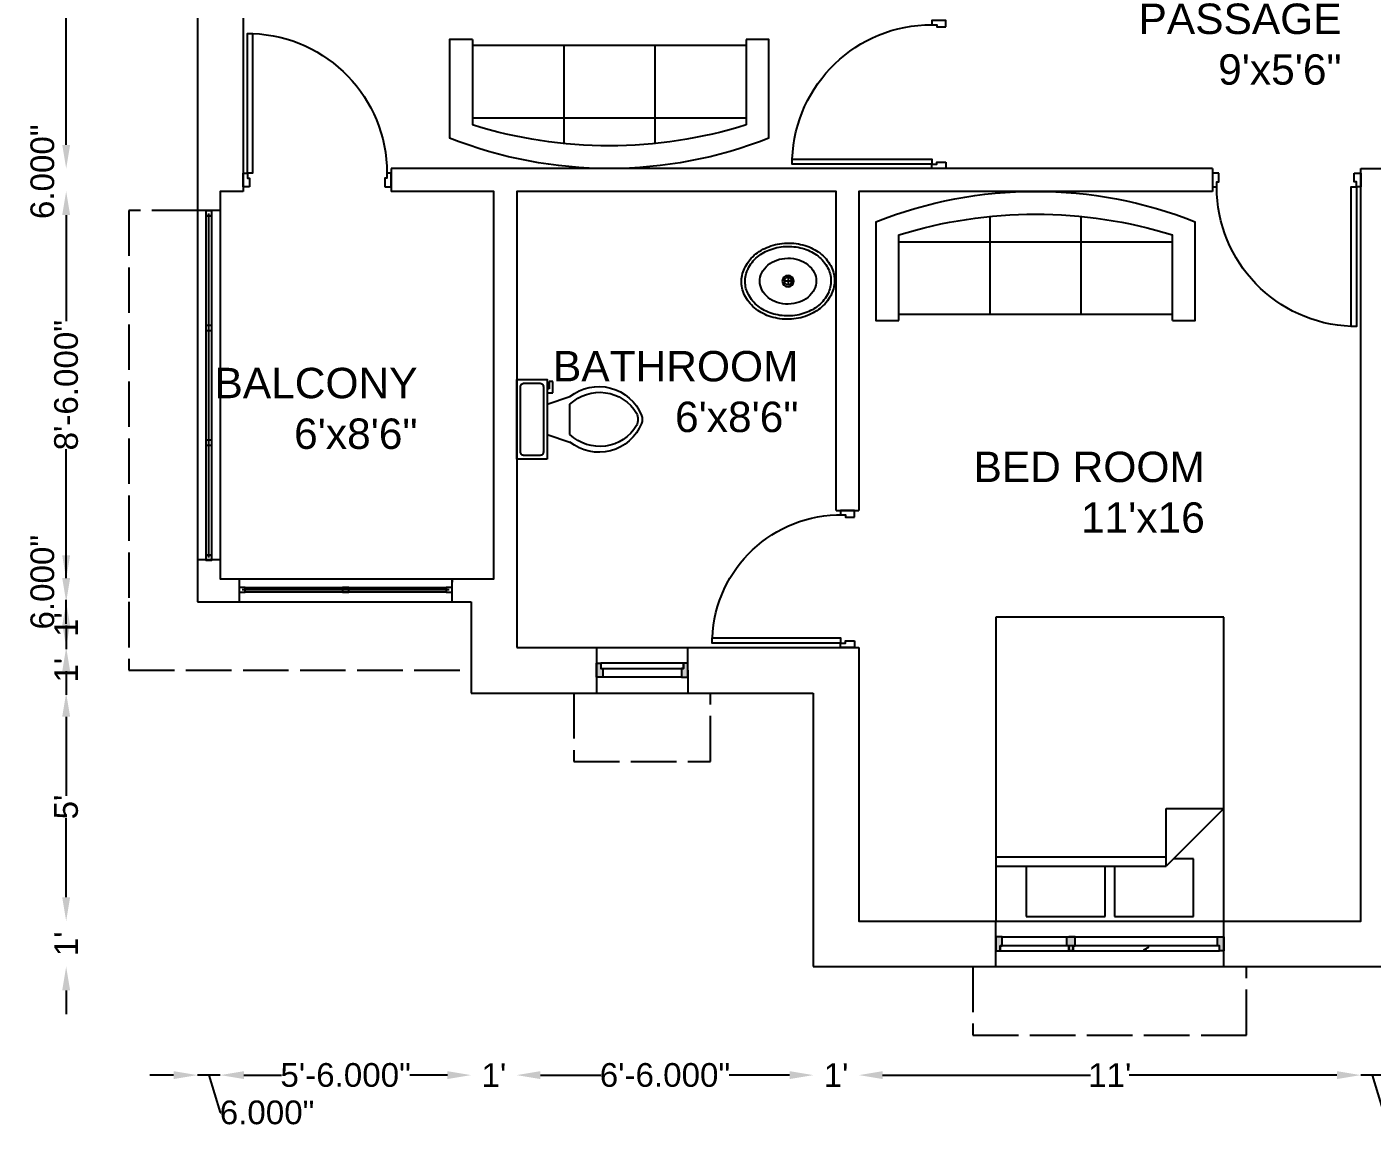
# Model space of a CAD drawing. Header units: inches. Extents: x 9745436 to 9746646, y 8297723 to 8298884.
# Drawn here: x 9745436.5 to 9745790.3, y 8297723 to 8298012.8 of the extents above; entities that cross this region are included whole.
import ezdxf

# ---------------------------------------------------------------- set-up
doc = ezdxf.new("R2010")
doc.units = ezdxf.units.IN
doc.header["$MEASUREMENT"] = 0
doc.linetypes.add('ACAD_ISO02W100', pattern=[15, 12, -3])
for name, color, linetype in [('chajja', 7, 'ACAD_ISO02W100'), ('dimension', 7, 'Continuous'), ('door', 7, 'Continuous'), ('furniture', 252, 'Continuous'), ('text', 7, 'Continuous'), ('wall', 7, 'Continuous')]:
    doc.layers.add(name, color=color, linetype=linetype)
doc.styles.get("Standard").update_dxf_attribs({"font": 'arial.ttf'})
doc.dimstyles.get("Standard").update_dxf_attribs({"dimscale": 1.04, "dimtxt": 6, "dimasz": 6, "dimexe": 0.15, "dimexo": 0.3725, "dimgap": 0.09, "dimtad": 0, "dimdec": 3, "dimzin": 0, "dimdsep": 46, "dimlunit": 3, "dimtxsty": 'Standard', "dimcen": 0.09, "dimse1": 1, "dimse2": 1, "dimadec": 0, "dimazin": 0, "dimtfac": 1, "dimtdec": 3, "dimtofl": 0, "dimtmove": 0, "dimatfit": 3, "dimfxl": 1, "dimtolj": 1, "dimtzin": 0, "dimarcsym": 0})

# ---------------------------------------------------------------- blocks, each defined once
blk = doc.blocks.new('*U36')
at = {"layer": 'door'}
blk.add_lwpolyline([(-1.14, 1.83), (-1.14, 38.55), (-2.48, 38.55), (-2.48, 1.83)], close=True, dxfattribs=at)
for points in [[(-37.31, -1.83), (-39, -1.83), (-39, 1.83), (-37.86, 1.83), (-37.86, 0.49), (-37.31, 0.49), (-37.31, -1.83)], [(-1.69, -1.83), (0, -1.83), (0, 1.83), (-1.14, 1.83), (-1.14, 0.49), (-1.69, 0.49), (-1.69, -1.83)]]:
    blk.add_lwpolyline(points, dxfattribs=at)
blk.add_arc((-1.14, 1.83), 36.72, 92.0899, 180, dxfattribs=at)
blk = doc.blocks.new('*U37')
at = {"layer": 'door'}
for points in [[(-1.83, 34.31), (-1.83, 36), (1.83, 36), (1.83, 34.86), (0.49, 34.86), (0.49, 34.31), (-1.83, 34.31)], [(-1.83, 1.69), (-1.83, 0), (1.83, 0), (1.83, 1.14), (0.49, 1.14), (0.49, 1.69), (-1.83, 1.69)]]:
    blk.add_lwpolyline(points, dxfattribs=at)
blk.add_lwpolyline([(1.83, 1.14), (35.55, 1.14), (35.55, 2.48), (1.83, 2.48)], close=True, dxfattribs=at)
blk.add_arc((1.83, 1.14), 33.73, 2.2757, 91.1383, dxfattribs=at)
blk = doc.blocks.new('*U35')
at = {"layer": 'door'}
for points in [[(1.69, 1.83), (0, 1.83), (0, -1.83), (1.14, -1.83), (1.14, -0.49), (1.69, -0.49), (1.69, 1.83)], [(37.31, 1.83), (39, 1.83), (39, -1.83), (37.86, -1.83), (37.86, -0.49), (37.31, -0.49), (37.31, 1.83)]]:
    blk.add_lwpolyline(points, dxfattribs=at)
blk.add_lwpolyline([(1.14, -1.83), (1.14, -38.55), (2.48, -38.55), (2.48, -1.83)], close=True, dxfattribs=at)
blk.add_arc((1.14, -1.83), 36.72, 272.0899, 0, dxfattribs=at)
blk = doc.blocks.new('*U40')
at = {"layer": 'door'}
for points in [[(-1.83, 37.31), (-1.83, 39), (1.83, 39), (1.83, 37.86), (0.49, 37.86), (0.49, 37.31), (-1.83, 37.31)], [(-1.83, 1.69), (-1.83, 0), (1.83, 0), (1.83, 1.14), (0.49, 1.14), (0.49, 1.69), (-1.83, 1.69)]]:
    blk.add_lwpolyline(points, dxfattribs=at)
blk.add_lwpolyline([(1.83, 1.14), (38.55, 1.14), (38.55, 2.48), (1.83, 2.48)], close=True, dxfattribs=at)
blk.add_arc((1.83, 1.14), 36.72, 2.0899, 90, dxfattribs=at)
blk = doc.blocks.new('*U47')
at = {"layer": 'door'}
h = blk.add_hatch(color=256, dxfattribs=at)
h.dxf.hatch_style = 1
h.paths.add_polyline_path([(28.31, 1.34), (28.86, 1.34), (28.86, 0), (30, 0), (30, 3.66), (29.06, 3.66), (28.31, 3.66)])
h.paths.add_polyline_path([(9.07, 1.34), (9.62, 1.34), (11.31, 1.34), (11.31, 3.66), (10.56, 3.66), (9.07, 3.66)])
h.paths.add_polyline_path([(9.62, 0), (10.76, 0), (10.76, 1.34), (9.62, 1.34)])
h.paths.add_polyline_path([(-30, 0), (-28.86, 0), (-28.86, 1.34), (-28.31, 1.34), (-28.31, 3.66), (-29.06, 3.66), (-30, 3.66)])
for p, q in [((-30, -4.17), (-30, 7.83)), ((30, -4.17), (30, 7.83)), ((28.31, 3.66), (-28.31, 3.66)), ((-28.86, 0), (-28.86, 1.34)), ((-28.86, 1.34), (-28.31, 1.34)), ((-10.22, 0.97), (-10.22, 1.34)), ((-9.02, 0), (-9.02, 0.37)), ((9.07, 1.34), (11.31, 1.34)), ((9.62, 1.34), (9.62, 0)), ((28.31, 1.34), (28.86, 1.34)), ((28.86, 1.34), (28.86, 0)), ((10.76, 0), (9.62, 0))]:
    blk.add_line(p, q, dxfattribs=at)
for points in [[(-29.06, 3.66), (-30, 3.66), (-30, 0), (-28.86, 0), (-28.86, 1.34), (-28.31, 1.34), (-28.31, 3.66), (-29.06, 3.66)], [(10.76, 1.34), (10.76, 0), (9.62, 0), (9.62, 1.34), (9.07, 1.34), (9.07, 3.66), (9.82, 3.66)], [(10.56, 3.66), (9.62, 3.66)], [(9.62, 1.34), (9.62, 0), (10.76, 0), (10.76, 1.34), (11.31, 1.34), (11.31, 3.66), (10.56, 3.66)], [(9.82, 3.66), (10.76, 3.66)], [(29.06, 3.66), (30, 3.66), (30, 0), (28.86, 0), (28.86, 1.34), (28.31, 1.34), (28.31, 3.66), (29.06, 3.66)], [(-9.02, 0), (-9.02, 0.37), (-10.22, 0.97), (-10.22, 1.34)]]:
    blk.add_lwpolyline(points, dxfattribs=at)
for points in [[(9.62, 0), (-28.86, 0), (-28.86, 1.34), (9.62, 1.34)], [(28.86, 0), (10.76, 0), (10.76, 1.34), (28.86, 1.34)]]:
    blk.add_lwpolyline(points, close=True, dxfattribs=at)
for p in [(-9.62, 0), (9.62, 0)]:
    blk.add_point(p, dxfattribs=at)
blk = doc.blocks.new('2 feet window')
at = {"layer": 'door'}
h = blk.add_hatch(color=256, dxfattribs=at)
h.dxf.hatch_style = 1
h.paths.add_polyline_path([(-10.31, -0.67), (-10.86, -0.67), (-10.86, 0.67), (-12, 0.67), (-12, -1.16), (-12, -2.99), (-11.06, -2.99), (-10.31, -2.99)])
h.paths.add_polyline_path([(12, 0.67), (10.86, 0.67), (10.86, -0.67), (10.31, -0.67), (10.31, -2.99), (11.06, -2.99), (12, -2.99)])
for p, q in [((-12, -1.16), (-12, 4.84)), ((12, 4.84), (12, -7.16)), ((-12, -1.16), (-12, -7.16)), ((-10.31, -2.99), (10.31, -2.99))]:
    blk.add_line(p, q, dxfattribs=at)
for points in [[(-11.06, -2.99), (-12, -2.99), (-12, 0.67), (-10.86, 0.67), (-10.86, -0.67), (-10.31, -0.67), (-10.31, -2.99), (-11.06, -2.99)], [(11.06, -2.99), (12, -2.99), (12, 0.67), (10.86, 0.67), (10.86, -0.67), (10.31, -0.67), (10.31, -2.99), (11.06, -2.99)]]:
    blk.add_lwpolyline(points, dxfattribs=at)
blk.add_lwpolyline([(-10.86, 0.67), (10.86, 0.67), (10.86, -0.67), (-10.86, -0.67)], close=True, dxfattribs=at)
blk = doc.blocks.new('*U126')
at = {"layer": 'door'}
blk.add_lwpolyline([(-0.8, 0.65), (0.8, 0.65), (0.8, -0.65), (-0.8, -0.65)], close=True, dxfattribs=at)
blk = doc.blocks.new('*U127')
at = {"layer": 'door', "color": 0, "linetype": 'ByBlock', "lineweight": -2, "transparency": 16777216}
for p in [(9746531.13, 8297864.66), (9746558.33, 8297864.66), (9746585.53, 8297864.66)]:
    blk.add_blockref('*U126', p, dxfattribs=at)
blk = doc.blocks.new('*U128')
at = {"layer": 'door'}
blk.add_lwpolyline([(0.65, 0.8), (0.65, -0.8), (-0.65, -0.8), (-0.65, 0.8)], close=True, dxfattribs=at)
blk = doc.blocks.new('*U129')
at = {"layer": 'door', "color": 0, "linetype": 'ByBlock', "lineweight": -2, "transparency": 16777216, "rotation": 89.99999999882141}
for p in [(9746594.33, 8297963.71), (9746594.33, 8297933.53), (9746594.33, 8297903.35), (9746594.33, 8297873.16)]:
    blk.add_blockref('*U128', p, dxfattribs=at)
blk = doc.blocks.new('Sofa - Roundback 7 ft.')
at = {"linetype": 'Continuous'}
for p, q in [((-12.00002, -32.4421), (-12.00003, -6.5971)), ((11.99997, -32.4421), (11.99998, -6.5971)), ((-36.000027, -34), (-36.000027, -11.4696)), ((-35.999844, -13.3819), (35.9998, -13.3819)), ((35.99998, -34), (35.99998, -11.4696)), ((-36.000027, -32.4421), (35.99998, -32.4421))]:
    blk.add_line(p, q, dxfattribs=at)
for points in [[(-36.000027, -34), (-42.000027, -34), (-42.000027, -8)], [(41.99998, -8), (41.99998, -34), (35.99998, -34)]]:
    blk.add_lwpolyline(points, dxfattribs=at)
for centre, radius, start, end in [((0, -114.25), 114.25, 68.43141, 111.5686), ((-0.00001, -127.1968), 121.1968, 72.72033, 107.2797)]:
    blk.add_arc(centre, radius, start, end, dxfattribs=at)
blk = doc.blocks.new('Toilet - top')
for p, q in [((9.5, -6), (9.5, -2)), ((-10, -8.5), (-8, -8.5)), ((-10, -9.5), (-10, -8.5)), ((-7, -9.5), (-10, -9.5)), ((-8, -8.5), (-8, -8)), ((-7, -8), (-7, -9.5)), ((-4, -8), (-6, -14)), ((4, -8), (6, -14)), ((4, -14), (-4, -14))]:
    blk.add_line(p, q)
blk.add_lwpolyline([(10.5, -8), (10.5, 0), (-10.5, 0), (-10.5, -8)], close=True)
for points in [[(-9.5, -2), (-9.5, -6)], [(8.5, -1), (-8.5, -1)], [(-8.5, -7), (8.5, -7)]]:
    blk.add_lwpolyline(points)
for centre, radius, start, end in [((-8.62, -1.88), 0.884, 81.8699, 188.1301), ((8.62, -1.88), 0.884, 351.8699, 98.1301), ((-8.62, -6.12), 0.884, 171.8699, 278.1301), ((8.62, -6.12), 0.884, 261.8699, 8.1301), ((3.52, -21.58), 12.17, 141.4691, 247.9714), ((4.2, -21.82), 11.33, 136.3677, 238.9468), ((-3.52, -21.58), 12.17, 292.0284, 38.5307), ((-4.2, -21.82), 11.33, 301.053, 43.6321), ((0, -27.88), 4, 245.7318, 294.2682), ((0, -29), 4, 254.8605, 285.1395)]:
    blk.add_arc(centre, radius, start, end)
blk = doc.blocks.new('Sink - Oval top')
for p, q in [((-1, 0), (1, 0)), ((0, 1), (0, -1))]:
    blk.add_line(p, q)
at = {"linetype": 'Continuous'}
for points in [[(-12.23, 0.39, 0.117634), (-11.46, -3.36, 0.104469), (-8.88, -6.8, 0.090016), (-5.08, -9.07, 0.08192), (-0.32, -10.02, 0.08192), (4.49, -9.38, 0.090016), (8.42, -7.36, 0.104469), (11.22, -4.09, 0.117634), (12.23, -0.39, 0.117634), (11.46, 3.36, 0.104469), (8.88, 6.8, 0.090016), (5.08, 9.07, 0.08192), (0.32, 10.02, 0.08192), (-4.49, 9.38, 0.090016), (-8.42, 7.36, 0.104469), (-11.22, 4.09, 0.117634)], [(-11.29, 0.16, 0.118622), (-10.52, -3.25, 0.104678), (-8.07, -6.36, 0.089562), (-4.54, -8.37, 0.081185), (-0.13, -9.15, 0.081185), (4.3, -8.49, 0.089562), (7.89, -6.58, 0.104678), (10.42, -3.55, 0.118622), (11.29, -0.16, 0.118622), (10.52, 3.25, 0.104678), (8.07, 6.36, 0.089562), (4.54, 8.37, 0.081185), (0.13, 9.15, 0.081185), (-4.3, 8.49, 0.089562), (-7.89, 6.58, 0.104678), (-10.42, 3.55, 0.118622)], [(-7.42, 0.08, 0.118283), (-6.91, -2.17, 0.104607), (-5.29, -4.21, 0.089718), (-2.97, -5.53, 0.081436), (-0.07, -6.04, 0.081436), (2.84, -5.59, 0.089718), (5.2, -4.33, 0.104607), (6.86, -2.32, 0.118283), (7.42, -0.08, 0.118283), (6.91, 2.17, 0.104607), (5.29, 4.21, 0.089718), (2.97, 5.53, 0.081436), (0.07, 6.04, 0.081436), (-2.84, 5.59, 0.089718), (-5.2, 4.33, 0.104607), (-6.86, 2.32, 0.118283)]]:
    blk.add_lwpolyline(points, format="xyb", close=True, dxfattribs=at)
for radius in [1.5, 1]:
    blk.add_circle((0, 0), radius)
blk = doc.blocks.new('Bed - Queen')
at = {"linetype": 'Continuous'}
for p, q in [((0, -80.00003), (0, 0)), ((0, 0), (59.99999, 0)), ((59.99999, 0), (59.99999, -80.00003)), ((7.99999, -1.2), (28.79998, -1.2)), ((7.99999, -14.4), (7.99999, -1.2)), ((28.79998, -1.2), (28.79998, -14.4)), ((31.19999, -1.2), (51.99999, -1.2)), ((31.19999, -14.4), (31.19999, -1.2)), ((51.99999, -1.2), (51.99999, -16.4)), ((0, -14.4), (44.8, -14.4)), ((44.8, -16.8), (0, -16.8)), ((59.99999, -29.6), (44.8, -14.4)), ((44.8, -14.4), (44.8, -29.6)), ((51.99999, -16.4), (46.79936, -16.4)), ((44.8, -29.6), (59.99999, -29.6)), ((59.99999, -80.00003), (0, -80.00003))]:
    blk.add_line(p, q, dxfattribs=at)
blk = doc.blocks.new('*D132')
at = {"layer": 'defpoints', "color": 0, "transparency": 16777216}
for p in [(9745787.33, 8297737.31), (9745787.33, 8297736.97), (9745793.33, 8297738.2)]:
    blk.add_point(p, dxfattribs=at)
at = {"layer": 'dimension', "color": 0, "lineweight": -2, "transparency": 16777216}
for p, q in [((9745781.09, 8297736.97), (9745774.85, 8297736.97)), ((9745793.33, 8297736.97), (9745787.33, 8297736.97)), ((9745790.33, 8297736.97), (9745793.29, 8297727.12)), ((9745799.57, 8297736.97), (9745805.81, 8297736.97)), ((9745793.29, 8297727.12), (9745793.48, 8297727.12))]:
    blk.add_line(p, q, dxfattribs=at)
at = {"layer": 'dimension', "color": 0, "transparency": 16777216}
for points in [[(9745781.09, 8297738.01), (9745781.09, 8297735.93), (9745787.33, 8297736.97)], [(9745799.57, 8297738.01), (9745799.57, 8297735.93), (9745793.33, 8297736.97)]]:
    blk.add_solid(points, dxfattribs=at)
at = {"layer": 'dimension', "color": 0, "transparency": 16777216, "insert": (9745805.66, 8297727.12), "char_height": 6.24, "attachment_point": 5, "rotation": 360}
blk.add_mtext('\\A1;6.000"', dxfattribs=at)
blk = doc.blocks.new('*D133')
at = {"layer": 'defpoints', "color": 0, "transparency": 16777216}
for p in [(9745655.33, 8297737.76), (9745655.33, 8297736.97), (9745787.33, 8297737.31)]:
    blk.add_point(p, dxfattribs=at)
at = {"layer": 'dimension', "color": 0, "lineweight": -2, "transparency": 16777216}
for p, q in [((9745661.57, 8297736.97), (9745716.24, 8297736.97)), ((9745781.09, 8297736.97), (9745726.43, 8297736.97))]:
    blk.add_line(p, q, dxfattribs=at)
at = {"layer": 'dimension', "color": 0, "transparency": 16777216}
for points in [[(9745661.57, 8297738.01), (9745661.57, 8297735.93), (9745655.33, 8297736.97)], [(9745781.09, 8297738.01), (9745781.09, 8297735.93), (9745787.33, 8297736.97)]]:
    blk.add_solid(points, dxfattribs=at)
at = {"layer": 'dimension', "color": 0, "transparency": 16777216, "insert": (9745721.33, 8297736.97), "char_height": 6.24, "attachment_point": 5, "rotation": 360}
blk.add_mtext("\\A1;11'", dxfattribs=at)
blk = doc.blocks.new('*D134')
at = {"layer": 'defpoints', "color": 0, "transparency": 16777216}
for p in [(9745643.33, 8297737.76), (9745643.33, 8297736.97), (9745655.33, 8297737.76)]:
    blk.add_point(p, dxfattribs=at)
at = {"layer": 'dimension', "color": 0, "lineweight": -2, "transparency": 16777216}
for p, q in [((9745637.09, 8297736.97), (9745630.85, 8297736.97)), ((9745661.57, 8297736.97), (9745667.81, 8297736.97))]:
    blk.add_line(p, q, dxfattribs=at)
at = {"layer": 'dimension', "color": 0, "transparency": 16777216}
for points in [[(9745637.09, 8297738.01), (9745637.09, 8297735.93), (9745643.33, 8297736.97)], [(9745661.57, 8297738.01), (9745661.57, 8297735.93), (9745655.33, 8297736.97)]]:
    blk.add_solid(points, dxfattribs=at)
at = {"layer": 'dimension', "color": 0, "transparency": 16777216, "insert": (9745649.33, 8297736.97), "char_height": 6.24, "attachment_point": 5, "rotation": 360}
blk.add_mtext("\\A1;1'", dxfattribs=at)
blk = doc.blocks.new('*D136')
at = {"layer": 'defpoints', "color": 0, "transparency": 16777216}
for p in [(9745565.33, 8297849.51), (9745565.33, 8297736.97), (9745643.33, 8297737.76)]:
    blk.add_point(p, dxfattribs=at)
at = {"layer": 'dimension', "color": 0, "lineweight": -2, "transparency": 16777216}
for p, q in [((9745571.57, 8297736.97), (9745587.45, 8297736.97)), ((9745637.09, 8297736.97), (9745621.22, 8297736.97))]:
    blk.add_line(p, q, dxfattribs=at)
at = {"layer": 'dimension', "color": 0, "transparency": 16777216}
for points in [[(9745571.57, 8297738.01), (9745571.57, 8297735.93), (9745565.33, 8297736.97)], [(9745637.09, 8297738.01), (9745637.09, 8297735.93), (9745643.33, 8297736.97)]]:
    blk.add_solid(points, dxfattribs=at)
at = {"layer": 'dimension', "color": 0, "transparency": 16777216, "insert": (9745604.33, 8297736.97), "char_height": 6.24, "attachment_point": 5, "rotation": 360}
blk.add_mtext('\\A1;6\'-6.000"', dxfattribs=at)
blk = doc.blocks.new('*D137')
at = {"layer": 'defpoints', "color": 0, "transparency": 16777216}
for p in [(9745553.33, 8297849.51), (9745565.33, 8297849.51), (9745553.33, 8297736.97)]:
    blk.add_point(p, dxfattribs=at)
at = {"layer": 'dimension', "color": 0, "lineweight": -2, "transparency": 16777216}
for p, q in [((9745547.09, 8297736.97), (9745540.85, 8297736.97)), ((9745571.57, 8297736.97), (9745577.81, 8297736.97))]:
    blk.add_line(p, q, dxfattribs=at)
at = {"layer": 'dimension', "color": 0, "transparency": 16777216}
for points in [[(9745547.09, 8297738.01), (9745547.09, 8297735.93), (9745553.33, 8297736.97)], [(9745571.57, 8297738.01), (9745571.57, 8297735.93), (9745565.33, 8297736.97)]]:
    blk.add_solid(points, dxfattribs=at)
at = {"layer": 'dimension', "color": 0, "transparency": 16777216, "insert": (9745559.33, 8297736.97), "char_height": 6.24, "attachment_point": 5, "rotation": 360}
blk.add_mtext("\\A1;1'", dxfattribs=at)
blk = doc.blocks.new('*D138')
at = {"layer": 'defpoints', "color": 0, "transparency": 16777216}
for p in [(9745487.33, 8297867.51), (9745553.33, 8297849.51), (9745487.33, 8297736.97)]:
    blk.add_point(p, dxfattribs=at)
at = {"layer": 'dimension', "color": 0, "lineweight": -2, "transparency": 16777216}
for p, q in [((9745493.57, 8297736.97), (9745503.46, 8297736.97)), ((9745547.09, 8297736.97), (9745537.2, 8297736.97))]:
    blk.add_line(p, q, dxfattribs=at)
at = {"layer": 'dimension', "color": 0, "transparency": 16777216}
for points in [[(9745493.57, 8297738.01), (9745493.57, 8297735.93), (9745487.33, 8297736.97)], [(9745547.09, 8297738.01), (9745547.09, 8297735.93), (9745553.33, 8297736.97)]]:
    blk.add_solid(points, dxfattribs=at)
at = {"layer": 'dimension', "color": 0, "transparency": 16777216, "insert": (9745520.33, 8297736.97), "char_height": 6.24, "attachment_point": 5, "rotation": 360}
blk.add_mtext('\\A1;5\'-6.000"', dxfattribs=at)
blk = doc.blocks.new('*D139')
at = {"layer": 'defpoints', "color": 0, "transparency": 16777216}
for p in [(9745481.33, 8297872.51), (9745487.33, 8297867.51), (9745481.33, 8297736.97)]:
    blk.add_point(p, dxfattribs=at)
at = {"layer": 'dimension', "color": 0, "lineweight": -2, "transparency": 16777216}
for p, q in [((9745475.09, 8297736.97), (9745468.85, 8297736.97)), ((9745487.33, 8297736.97), (9745481.33, 8297736.97)), ((9745484.33, 8297736.97), (9745487.29, 8297727.12)), ((9745493.57, 8297736.97), (9745499.81, 8297736.97)), ((9745487.29, 8297727.12), (9745487.48, 8297727.12))]:
    blk.add_line(p, q, dxfattribs=at)
at = {"layer": 'dimension', "color": 0, "transparency": 16777216}
for points in [[(9745475.09, 8297738.01), (9745475.09, 8297735.93), (9745481.33, 8297736.97)], [(9745493.57, 8297738.01), (9745493.57, 8297735.93), (9745487.33, 8297736.97)]]:
    blk.add_solid(points, dxfattribs=at)
at = {"layer": 'dimension', "color": 0, "transparency": 16777216, "insert": (9745499.66, 8297727.12), "char_height": 6.24, "attachment_point": 5, "rotation": 360}
blk.add_mtext('\\A1;6.000"', dxfattribs=at)
blk = doc.blocks.new('*D140')
at = {"layer": 'defpoints', "color": 0, "transparency": 16777216}
for p in [(9745446.82, 8297777.51), (9745643.33, 8297777.51), (9745643.33, 8297765.51)]:
    blk.add_point(p, dxfattribs=at)
at = {"layer": 'dimension', "color": 0, "lineweight": -2, "transparency": 16777216}
for p, q in [((9745446.82, 8297783.75), (9745446.82, 8297789.99)), ((9745446.82, 8297759.27), (9745446.82, 8297753.03))]:
    blk.add_line(p, q, dxfattribs=at)
at = {"layer": 'dimension', "color": 0, "transparency": 16777216}
for points in [[(9745445.78, 8297783.75), (9745447.86, 8297783.75), (9745446.82, 8297777.51)], [(9745445.78, 8297759.27), (9745447.86, 8297759.27), (9745446.82, 8297765.51)]]:
    blk.add_solid(points, dxfattribs=at)
at = {"layer": 'dimension', "color": 0, "transparency": 16777216, "insert": (9745446.82, 8297771.51), "char_height": 6.24, "attachment_point": 5, "rotation": 90}
blk.add_mtext("\\A1;1'", dxfattribs=at)
blk = doc.blocks.new('*D141')
at = {"layer": 'defpoints', "color": 0, "transparency": 16777216}
for p in [(9745446.82, 8297837.51), (9745446.92, 8297837.51), (9745643.33, 8297777.51)]:
    blk.add_point(p, dxfattribs=at)
at = {"layer": 'dimension', "color": 0, "lineweight": -2, "transparency": 16777216}
for p, q in [((9745446.82, 8297831.27), (9745446.82, 8297810.48)), ((9745446.82, 8297783.75), (9745446.82, 8297804.55))]:
    blk.add_line(p, q, dxfattribs=at)
at = {"layer": 'dimension', "color": 0, "transparency": 16777216}
for points in [[(9745445.78, 8297831.27), (9745447.86, 8297831.27), (9745446.82, 8297837.51)], [(9745445.78, 8297783.75), (9745447.86, 8297783.75), (9745446.82, 8297777.51)]]:
    blk.add_solid(points, dxfattribs=at)
at = {"layer": 'dimension', "color": 0, "transparency": 16777216, "insert": (9745446.82, 8297807.51), "char_height": 6.24, "attachment_point": 5, "rotation": 90}
blk.add_mtext("\\A1;5'", dxfattribs=at)
blk = doc.blocks.new('*D130')
at = {"layer": 'defpoints', "color": 0, "transparency": 16777216}
for p in [(9745446.82, 8297849.51), (9745565.33, 8297849.51), (9745446.92, 8297837.51)]:
    blk.add_point(p, dxfattribs=at)
at = {"layer": 'dimension', "color": 0, "lineweight": -2, "transparency": 16777216}
for p, q in [((9745446.82, 8297855.75), (9745446.82, 8297861.99)), ((9745446.82, 8297831.27), (9745446.82, 8297825.03))]:
    blk.add_line(p, q, dxfattribs=at)
at = {"layer": 'dimension', "color": 0, "transparency": 16777216}
for points in [[(9745445.78, 8297855.75), (9745447.86, 8297855.75), (9745446.82, 8297849.51)], [(9745445.78, 8297831.27), (9745447.86, 8297831.27), (9745446.82, 8297837.51)]]:
    blk.add_solid(points, dxfattribs=at)
at = {"layer": 'dimension', "color": 0, "transparency": 16777216, "insert": (9745446.82, 8297843.51), "char_height": 6.24, "attachment_point": 5, "rotation": 90}
blk.add_mtext("\\A1;1'", dxfattribs=at)
blk = doc.blocks.new('*D142')
at = {"layer": 'defpoints', "color": 0, "transparency": 16777216}
for p in [(9745446.82, 8297861.51), (9745481.33, 8297861.51), (9745565.33, 8297849.51)]:
    blk.add_point(p, dxfattribs=at)
at = {"layer": 'dimension', "color": 0, "lineweight": -2, "transparency": 16777216}
for p, q in [((9745446.82, 8297867.75), (9745446.82, 8297873.99)), ((9745446.82, 8297843.27), (9745446.82, 8297837.03))]:
    blk.add_line(p, q, dxfattribs=at)
at = {"layer": 'dimension', "color": 0, "transparency": 16777216}
for points in [[(9745445.78, 8297867.75), (9745447.86, 8297867.75), (9745446.82, 8297861.51)], [(9745445.78, 8297843.27), (9745447.86, 8297843.27), (9745446.82, 8297849.51)]]:
    blk.add_solid(points, dxfattribs=at)
at = {"layer": 'dimension', "color": 0, "transparency": 16777216, "insert": (9745446.82, 8297855.51), "char_height": 6.24, "attachment_point": 5, "rotation": 90}
blk.add_mtext("\\A1;1'", dxfattribs=at)
blk = doc.blocks.new('*D143')
at = {"layer": 'defpoints', "color": 0, "transparency": 16777216}
for p in [(9745446.82, 8297867.51), (9745487.33, 8297867.51), (9745481.33, 8297861.51)]:
    blk.add_point(p, dxfattribs=at)
at = {"layer": 'dimension', "color": 0, "lineweight": -2, "transparency": 16777216}
for p, q in [((9745446.82, 8297873.75), (9745446.82, 8297879.99)), ((9745446.82, 8297855.27), (9745446.82, 8297849.03))]:
    blk.add_line(p, q, dxfattribs=at)
at = {"layer": 'dimension', "color": 0, "transparency": 16777216}
for points in [[(9745445.78, 8297873.75), (9745447.86, 8297873.75), (9745446.82, 8297867.51)], [(9745445.78, 8297855.27), (9745447.86, 8297855.27), (9745446.82, 8297861.51)]]:
    blk.add_solid(points, dxfattribs=at)
at = {"layer": 'dimension', "color": 0, "transparency": 16777216, "insert": (9745440.58, 8297866.67), "char_height": 6.24, "attachment_point": 5, "rotation": 90}
blk.add_mtext('\\A1;6.000"', dxfattribs=at)
blk = doc.blocks.new('*D146')
at = {"layer": 'defpoints', "color": 0, "transparency": 16777216}
for p in [(9745446.82, 8297969.51), (9745487.33, 8297969.51), (9745487.33, 8297867.51)]:
    blk.add_point(p, dxfattribs=at)
at = {"layer": 'dimension', "color": 0, "lineweight": -2, "transparency": 16777216}
for p, q in [((9745446.82, 8297963.27), (9745446.82, 8297935.39)), ((9745446.82, 8297873.75), (9745446.82, 8297901.64))]:
    blk.add_line(p, q, dxfattribs=at)
at = {"layer": 'dimension', "color": 0, "transparency": 16777216}
for points in [[(9745445.78, 8297963.27), (9745447.86, 8297963.27), (9745446.82, 8297969.51)], [(9745445.78, 8297873.75), (9745447.86, 8297873.75), (9745446.82, 8297867.51)]]:
    blk.add_solid(points, dxfattribs=at)
at = {"layer": 'dimension', "color": 0, "transparency": 16777216, "insert": (9745446.82, 8297918.51), "char_height": 6.24, "attachment_point": 5, "rotation": 90}
blk.add_mtext('\\A1;8\'-6.000"', dxfattribs=at)
blk = doc.blocks.new('*D147')
at = {"layer": 'defpoints', "color": 0, "transparency": 16777216}
for p in [(9745446.82, 8297975.51), (9745532.33, 8297975.51), (9745487.33, 8297969.51)]:
    blk.add_point(p, dxfattribs=at)
at = {"layer": 'dimension', "color": 0, "lineweight": -2, "transparency": 16777216}
for p, q in [((9745446.82, 8297981.75), (9745446.82, 8297987.99)), ((9745446.82, 8297963.27), (9745446.82, 8297957.03))]:
    blk.add_line(p, q, dxfattribs=at)
at = {"layer": 'dimension', "color": 0, "transparency": 16777216}
for points in [[(9745445.78, 8297981.75), (9745447.86, 8297981.75), (9745446.82, 8297975.51)], [(9745445.78, 8297963.27), (9745447.86, 8297963.27), (9745446.82, 8297969.51)]]:
    blk.add_solid(points, dxfattribs=at)
at = {"layer": 'dimension', "color": 0, "transparency": 16777216, "insert": (9745440.58, 8297974.67), "char_height": 6.24, "attachment_point": 5, "rotation": 90}
blk.add_mtext('\\A1;6.000"', dxfattribs=at)
blk = doc.blocks.new('*D148')
at = {"layer": 'defpoints', "color": 0, "transparency": 16777216}
for p in [(9745446.82, 8298173.51), (9745493.33, 8298173.51), (9745532.33, 8297975.51)]:
    blk.add_point(p, dxfattribs=at)
at = {"layer": 'dimension', "color": 0, "lineweight": -2, "transparency": 16777216}
for p, q in [((9745446.82, 8298167.27), (9745446.82, 8298093.51)), ((9745446.82, 8297981.75), (9745446.82, 8298055.51))]:
    blk.add_line(p, q, dxfattribs=at)
at = {"layer": 'dimension', "color": 0, "transparency": 16777216}
for points in [[(9745445.78, 8298167.27), (9745447.86, 8298167.27), (9745446.82, 8298173.51)], [(9745445.78, 8297981.75), (9745447.86, 8297981.75), (9745446.82, 8297975.51)]]:
    blk.add_solid(points, dxfattribs=at)
at = {"layer": 'dimension', "color": 0, "transparency": 16777216, "insert": (9745446.82, 8298074.51), "char_height": 6.24, "attachment_point": 5, "rotation": 90}
blk.add_mtext('\\A1;16\'-6.000"', dxfattribs=at)

msp = doc.modelspace()

# ---------------------------------------------------------------- linework, layer by layer
at = {"layer": 'chajja'}
for points in [[(9745481.334, 8297964.5124), (9745463.334, 8297964.5124), (9745463.334, 8297861.5124), (9745463.334, 8297843.5124), (9745553.334, 8297843.5124)], [(9745580.334, 8297837.5124), (9745580.334, 8297819.5124), (9745616.334, 8297819.5124), (9745616.334, 8297837.5124)], [(9745685.334, 8297765.5124), (9745685.334, 8297747.5124), (9745757.334, 8297747.5124), (9745757.334, 8297765.5124)]]:
    msp.add_lwpolyline(points, dxfattribs=at)
at = {"layer": 'door'}
for p, q in [((9745487.334, 8297964.5124), (9745481.334, 8297964.5124)), ((9745484.334, 8297873.1618), (9745484.334, 8297963.7124)), ((9745487.334, 8297872.5124), (9745481.334, 8297872.5124)), ((9745492.334, 8297867.5124), (9745492.334, 8297861.5124)), ((9745548.334, 8297861.5124), (9745548.334, 8297867.5124)), ((9745548.334, 8297867.5124), (9745548.334, 8297866.7124)), ((9745547.534, 8297864.663), (9745493.134, 8297864.663))]:
    msp.add_line(p, q, dxfattribs=at)
for points in [[(9745485.134, 8297963.063), (9745483.534, 8297963.063), (9745483.534, 8297873.8112), (9745485.134, 8297873.8112)], [(9745546.734, 8297864.0136), (9745493.934, 8297864.0136), (9745493.934, 8297865.3124), (9745546.734, 8297865.3124)]]:
    msp.add_lwpolyline(points, close=True, dxfattribs=at)
at = {"layer": 'wall'}
for p, q in [((9745481.334, 8298185.5124), (9745481.334, 8297861.5124)), ((9745493.334, 8298173.5124), (9745493.334, 8297969.5124)), ((9745532.334, 8297975.5124), (9745532.334, 8297969.5124)), ((9745748.334, 8297975.5124), (9745748.334, 8297969.5124)), ((9745787.334, 8297975.5124), (9745793.334, 8297975.5124)), ((9745649.334, 8297885.5124), (9745655.334, 8297885.5124)), ((9745481.334, 8297861.5124), (9745553.334, 8297861.5124)), ((9745553.334, 8297861.5124), (9745553.334, 8297837.5124)), ((9745565.334, 8297849.5124), (9745655.334, 8297849.5124)), ((9745553.334, 8297837.5124), (9745643.334, 8297837.5124)), ((9745643.334, 8297837.5124), (9745643.334, 8297777.5124)), ((9745643.334, 8297777.5124), (9745643.334, 8297765.5124)), ((9745643.334, 8297765.5124), (9745925.334, 8297765.5124))]:
    msp.add_line(p, q, dxfattribs=at)
for points in [[(9745748.334, 8297975.5124), (9745532.334, 8297975.5124)], [(9745655.334, 8297849.5124), (9745655.334, 8297777.5124), (9745787.334, 8297777.5124), (9745787.334, 8297975.5124)], [(9745493.334, 8297969.5124), (9745487.334, 8297969.5124), (9745487.334, 8297867.5124), (9745559.334, 8297867.5124), (9745559.334, 8297969.5124), (9745532.334, 8297969.5124)], [(9745649.334, 8297885.5124), (9745649.334, 8297969.5124), (9745565.334, 8297969.5124), (9745565.334, 8297849.5124)], [(9745748.334, 8297969.5124), (9745655.334, 8297969.5124), (9745655.334, 8297885.5124)]]:
    msp.add_lwpolyline(points, dxfattribs=at)

# ---------------------------------------------------------------- block references
at = {"layer": 'door', "xscale": -1, "rotation": 359.9999999882943}
for name, p in [('*U40', (9745676.334, 8297975.5124)), ('*U36', (9745493.334, 8297972.5124)), ('*U35', (9745787.334, 8297972.5124)), ('*U129', (19492078.6664, -0.002)), ('*U37', (9745652.334, 8297849.5124)), ('*U127', (19492078.6664, -0.002)), ('2 feet window', (9745598.334, 8297844.6724)), ('*U47', (9745721.334, 8297769.6824))]:
    msp.add_blockref(name, p, dxfattribs=at)
at = {"layer": 'furniture', "xscale": -1}
for name, p, rotation in [('Sofa - Roundback 7 ft.', (9745589.6904, 8297975.5124), 180), ('Sofa - Roundback 7 ft.', (9745701.834, 8297969.5124), 359.9999999882943), ('Sink - Oval top', (9745636.697, 8297945.8849), 359.9999999882943), ('Toilet - top', (9745565.334, 8297909.5124), 89.9999999882944), ('Bed - Queen', (9745691.334, 8297777.5124), 180)]:
    msp.add_blockref(name, p, dxfattribs=dict(at, rotation=rotation))

# ---------------------------------------------------------------- texts
at = {"layer": 'text', "char_height": 8, "attachment_point": 3, "rotation": 360}
for s, insert in [('PASSAGE \\P9\'x5\'6"', (9745782.3074, 8298018.9228)), ('BATHROOM \\P6\'x8\'6"', (9745639.4384, 8297927.5124)), ('BALCONY \\P6\'x8\'6"', (9745539.2388, 8297923.0797)), ("BED ROOM\\P11'x16", (9745746.3328, 8297901.0164))]:
    msp.add_mtext_dynamic_manual_height_columns(s, width=275.15487, gutter_width=1, heights=[0], dxfattribs=dict(at, insert=insert))

# ---------------------------------------------------------------- dimensions: what is measured, and where the dimension line sits
at = {"layer": 'dimension'}
for base, p1, p2, angle, picture, middle in [((9745446.8227, 8298173.5124), (9745532.334, 8297975.5124), (9745493.334, 8298173.5124), 90, '*D148', (9745446.8227, 8298074.5124)), ((9745446.8227, 8297975.5124), (9745487.334, 8297969.5124), (9745532.334, 8297975.5124), 90, '*D147', (9745440.5827, 8297974.6652)), ((9745446.8227, 8297969.5124), (9745487.334, 8297867.5124), (9745487.334, 8297969.5124), 90, '*D146', (9745446.8227, 8297918.5124)), ((9745446.8227, 8297867.5124), (9745481.334, 8297861.5124), (9745487.334, 8297867.5124), 90, '*D143', (9745440.5827, 8297866.6652)), ((9745446.8227, 8297861.5124), (9745565.334, 8297849.5124), (9745481.334, 8297861.5124), 90, '*D142', (9745446.8227, 8297855.5124)), ((9745481.334, 8297736.9741), (9745487.334, 8297867.5124), (9745481.334, 8297872.5124), 180, '*D139', (9745487.5711, 8297727.1197)), ((9745487.334, 8297736.9741), (9745553.334, 8297849.5124), (9745487.334, 8297867.5124), 180, '*D138', (9745520.334, 8297736.9741)), ((9745446.8227, 8297849.5124), (9745446.9163, 8297837.5124), (9745565.334, 8297849.5124), 90, '*D130', (9745446.8227, 8297843.5124)), ((9745553.334, 8297736.9741), (9745565.334, 8297849.5124), (9745553.334, 8297849.5124), 180, '*D137', (9745559.334, 8297736.9741)), ((9745565.334, 8297736.9741), (9745643.334, 8297737.7618), (9745565.334, 8297849.5124), 180, '*D136', (9745604.334, 8297736.9741)), ((9745446.8227, 8297837.5124), (9745643.334, 8297777.5124), (9745446.9163, 8297837.5124), 90, '*D141', (9745446.8227, 8297807.5124)), ((9745643.334, 8297736.9741), (9745655.334, 8297737.7618), (9745643.334, 8297737.7618), 180, '*D134', (9745649.334, 8297736.9741)), ((9745655.334, 8297736.9741), (9745787.334, 8297737.313), (9745655.334, 8297737.7618), 180, '*D133', (9745721.334, 8297736.9741)), ((9745787.334, 8297736.9741), (9745793.334, 8297738.1953), (9745787.334, 8297737.313), 180, '*D132', (9745793.5711, 8297727.1197))]:
    dim = msp.add_linear_dim(base=base, p1=p1, p2=p2, angle=angle, dimstyle='Standard', override={"dimtmove": 1}, dxfattribs=at)
    dim.commit()
    dim.dimension.update_dxf_attribs({"geometry": picture, "text_midpoint": middle})
dim = msp.add_linear_dim(base=(9745446.8227, 8297777.5124), p1=(9745643.334, 8297765.5124), p2=(9745643.334, 8297777.5124), angle=90, dimstyle='Standard', dxfattribs=at)
dim.commit()
dim.dimension.update_dxf_attribs({"geometry": '*D140', "text_midpoint": (9745446.8227, 8297771.5124)})

doc.saveas('drawing.dxf')
